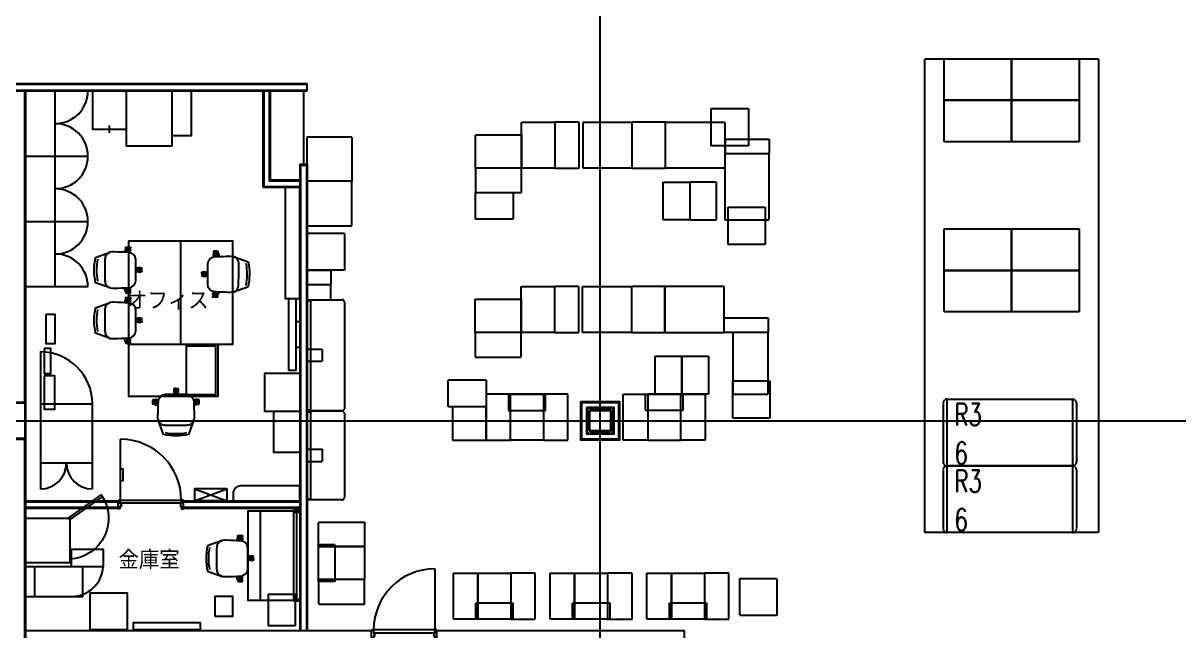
# Model space of a CAD drawing. Header units: millimetres. Extents: x 0 to 181737, y 0 to 59400.
# Drawn here: x 122034 to 137617, y 25989 to 34191 of the extents above; entities that cross this region are included whole.
import ezdxf
from ezdxf.enums import TextEntityAlignment as Align

# ---------------------------------------------------------------- set-up
doc = ezdxf.new("R2010")
doc.units = ezdxf.units.MM
doc.header["$LTSCALE"] = 0.2
doc.linetypes.add('CENTER', pattern=[50.8, 31.75, -6.35, 6.35, -6.35])
doc.linetypes.add('HIDDEN', pattern=[9.525, 6.35, -3.175])
doc.layers.get('Defpoints').update_dxf_attribs({"color": 5})
for name, color, linetype in [('A_什器', 9, 'HIDDEN'), ('A_室名', 8, 'Continuous'), ('A_建築', 8, 'Continuous')]:
    doc.layers.add(name, color=color, linetype=linetype)
doc.layers.add('A_通芯', color=8, linetype='CENTER', plot=False)
doc.styles.get("Standard").update_dxf_attribs({"font": 'simplex.shx', "width": 0.8, "bigfont": 'extfont2.shx'})

msp = doc.modelspace()

# ---------------------------------------------------------------- linework, layer by layer
at = {"layer": 'A_什器'}
for p, q in [((125864.77, 30441.29), (125864.77, 28973.29)), ((125914.77, 28957.29), (125914.77, 30457.29)), ((125914.77, 30457.29), (126334.77, 30457.29)), ((126364.77, 30427.29), (126364.77, 28987.29)), ((134437.32, 29061.86), (134437.32, 28271.86)), ((136237.32, 29061.86), (136237.32, 28271.86)), ((125864.77, 28941.29), (125864.77, 27773.29)), ((126334.77, 28957.29), (125914.77, 28957.29)), ((125914.77, 27757.29), (125914.77, 28957.29)), ((125914.77, 28957.29), (126334.77, 28957.29)), ((126364.77, 28927.29), (126364.77, 27787.29)), ((134437.32, 28161.86), (134437.32, 27371.86)), ((136237.32, 28161.86), (136237.32, 27371.86)), ((126334.77, 27757.29), (125914.77, 27757.29))]:
    msp.add_line(p, q, dxfattribs=at)
for points in [[(134192.32, 33709.75), (136532.32, 33709.75), (136532.32, 27316.86), (134192.32, 27316.86)], [(134450.32, 33709.75), (135362.32, 33709.75), (135362.32, 33149.75), (134450.32, 33149.75)], [(135362.32, 33709.75), (136274.32, 33709.75), (136274.32, 33149.75), (135362.32, 33149.75)], [(134450.32, 33149.75), (135362.32, 33149.75), (135362.32, 32589.75), (134450.32, 32589.75)], [(135362.32, 33149.75), (136274.32, 33149.75), (136274.32, 32589.75), (135362.32, 32589.75)], [(131312.54, 33036.66), (131812.54, 33036.66), (131812.54, 32536.66), (131312.54, 32536.66)], [(128752.8, 32855), (129202.8, 32855), (129202.8, 32235), (128752.8, 32235)], [(129202.8, 32235), (129532.8, 32235), (129532.8, 32855), (129202.8, 32855)], [(129582.8, 32855), (130242.8, 32855), (130242.8, 32235), (129582.8, 32235)], [(130242.8, 32235), (130692.8, 32235), (130692.8, 32855), (130242.8, 32855)], [(130692.8, 32855), (131492.8, 32855), (131492.8, 32235), (130692.8, 32235)], [(125864.78, 32657.29), (126464.77, 32657.29), (126464.77, 32057.29), (125864.78, 32057.29)], [(128132.8, 32685), (128752.8, 32685), (128752.8, 32235), (128132.8, 32235)], [(131502.8, 32625), (132092.8, 32625), (132092.8, 32425), (131502.8, 32425)], [(132092.8, 32425), (131492.8, 32425), (131492.8, 31535), (132092.8, 31535)], [(128752.8, 32235), (128132.8, 32235), (128132.8, 31905), (128752.8, 31905)], [(126464.77, 32057.29), (125864.77, 32057.29), (125864.77, 31457.29), (126464.77, 31457.29)], [(130663.94, 32045), (131023.94, 32045), (131023.94, 31535), (130663.94, 31535)], [(131023.94, 31535), (131383.94, 31535), (131383.94, 32045), (131023.94, 32045)], [(128132.8, 31905), (128642.8, 31905), (128642.8, 31545), (128132.8, 31545)], [(131540.3, 31705), (132040.3, 31705), (132040.3, 31205), (131540.3, 31205)], [(125864.77, 31357.29), (126364.77, 31357.29), (126364.77, 30857.29), (125864.77, 30857.29)], [(134450.32, 31413.31), (135362.32, 31413.31), (135362.32, 30853.31), (134450.32, 30853.31)], [(135362.32, 31413.31), (136274.32, 31413.31), (136274.32, 30853.31), (135362.32, 30853.31)], [(125864.77, 30857.29), (126184.77, 30857.29), (126184.77, 30657.29), (125864.77, 30657.29)], [(134450.32, 30853.31), (135362.32, 30853.31), (135362.32, 30293.31), (134450.32, 30293.31)], [(135362.32, 30853.31), (136274.32, 30853.31), (136274.32, 30293.31), (135362.32, 30293.31)], [(126184.77, 30657.29), (125864.77, 30657.29), (125864.77, 30457.29), (126184.77, 30457.29)], [(128747.8, 30635), (129197.8, 30635), (129197.8, 30015), (128747.8, 30015)], [(129197.8, 30015), (129527.8, 30015), (129527.8, 30635), (129197.8, 30635)], [(129577.8, 30635), (130237.8, 30635), (130237.8, 30015), (129577.8, 30015)], [(130687.8, 30635), (130237.8, 30635), (130237.8, 30015), (130687.8, 30015)], [(130687.8, 30015), (131487.8, 30015), (131487.8, 30635), (130687.8, 30635)], [(125864.77, 30441.29), (125864.77, 30457.29), (125914.77, 30457.29), (125914.77, 30441.29)], [(128127.8, 30465), (128747.8, 30465), (128747.8, 30015), (128127.8, 30015)], [(131487.8, 30215), (132077.8, 30215), (132077.8, 30015), (131487.8, 30015)], [(128747.8, 30015), (128127.8, 30015), (128127.8, 29685), (128747.8, 29685)], [(131602.8, 29182), (132077.8, 29182), (132077.8, 30015), (131602.8, 30015)], [(125864.77, 29622.29), (125864.77, 29792.29), (126064.77, 29792.29), (126064.77, 29622.29)], [(130556.7, 29695), (130916.7, 29695), (130916.7, 29185), (130556.7, 29185)], [(130916.7, 29695), (131276.7, 29695), (131276.7, 29185), (130916.7, 29185)], [(127764.79, 29375), (128274.79, 29375), (128274.79, 29015), (127764.79, 29015)], [(131602.8, 29362), (132102.8, 29362), (132102.8, 28862), (131602.8, 28862)], [(128274.79, 28565), (128604.79, 28565), (128604.79, 29185), (128274.79, 29185)], [(129077.29, 29185), (128577.29, 29185), (128577.29, 28965), (129077.29, 28965)], [(128604.79, 29185), (129049.79, 29185), (129049.79, 28565), (128604.79, 28565)], [(129049.79, 28565), (129379.79, 28565), (129379.79, 29185), (129049.79, 29185)], [(130124.77, 29185), (130454.77, 29185), (130454.77, 28565), (130124.77, 28565)], [(130927.27, 28965), (130427.27, 28965), (130427.27, 29185), (130927.27, 29185)], [(130454.77, 28565), (130899.77, 28565), (130899.77, 29185), (130454.77, 29185)], [(130899.77, 29185), (131229.77, 29185), (131229.77, 28565), (130899.77, 28565)], [(128274.79, 29015), (127824.79, 29015), (127824.79, 28565), (128274.79, 28565)], [(134492.32, 29116.86), (136182.32, 29116.86), (136182.32, 28216.86), (134492.32, 28216.86)], [(125864.77, 28957.29), (125864.77, 28973.29), (125914.77, 28973.29), (125914.77, 28957.29)], [(125864.77, 28941.29), (125864.77, 28957.29), (125914.77, 28957.29), (125914.77, 28941.29)], [(125864.77, 28272.29), (125864.77, 28442.29), (126064.77, 28442.29), (126064.77, 28272.29)], [(134492.32, 28216.86), (136182.32, 28216.86), (136182.32, 27316.86), (134492.32, 27316.86)], [(125864.77, 27757.29), (125864.77, 27773.29), (125914.77, 27773.29), (125914.77, 27757.29)], [(126014.77, 27456.86), (126634.77, 27456.86), (126634.77, 27126.86), (126014.77, 27126.86)], [(126014.77, 27154.36), (126234.77, 27154.36), (126234.77, 26654.36), (126014.77, 26654.36)], [(126014.77, 27126.86), (126634.77, 27126.86), (126634.77, 26681.86), (126014.77, 26681.86)], [(126014.77, 26351.86), (126634.77, 26351.86), (126634.77, 26681.86), (126014.77, 26681.86)], [(127834.77, 26146.86), (127834.77, 26766.86), (128164.77, 26766.86), (128164.77, 26146.86)], [(128164.77, 26146.86), (128164.77, 26766.86), (128609.77, 26766.86), (128609.77, 26146.86)], [(128939.77, 26146.86), (128939.77, 26766.86), (128609.77, 26766.86), (128609.77, 26146.86)], [(129139.77, 26146.86), (129139.77, 26766.86), (129469.77, 26766.86), (129469.77, 26146.86)], [(129469.77, 26146.86), (129469.77, 26766.86), (129914.77, 26766.86), (129914.77, 26146.86)], [(130244.77, 26146.86), (130244.77, 26766.86), (129914.77, 26766.86), (129914.77, 26146.86)], [(130444.77, 26146.86), (130444.77, 26766.86), (130774.77, 26766.86), (130774.77, 26146.86)], [(130774.77, 26146.86), (130774.77, 26766.86), (131219.77, 26766.86), (131219.77, 26146.86)], [(131549.77, 26146.86), (131549.77, 26766.86), (131219.77, 26766.86), (131219.77, 26146.86)], [(131697.07, 26697.89), (132197.07, 26697.89), (132197.07, 26197.89), (131697.07, 26197.89)], [(128137.27, 26146.86), (128137.27, 26366.86), (128637.27, 26366.86), (128637.27, 26146.86)], [(129442.27, 26146.86), (129442.27, 26366.86), (129942.27, 26366.86), (129942.27, 26146.86)], [(130747.27, 26146.86), (130747.27, 26366.86), (131247.27, 26366.86), (131247.27, 26146.86)]]:
    msp.add_lwpolyline(points, close=True, dxfattribs=at)
at = {"layer": 'A_什器', "linetype": 'Continuous'}
for points in [[(122467.3, 32835, 0.41421356), (122907.3, 33275), (122067.3, 33275), (122067.3, 30635), (122907.3, 30635, 0.41421356), (122467.3, 31075, 0.99999968), (122467.3, 31955)], [(122467.3, 31955, 0.99999968), (122467.3, 32835)], [(123419.67, 31151.95), (123419.67, 31166.14, -0.13215453), (123482.29, 31166.14), (123482.29, 31151.53), (123437.85, 31151.53)], [(123208.96, 30616.53), (123011.05, 30687.94, -0.10893335), (123011.05, 31028.12), (123208.96, 31099.53)], [(123455.07, 30619.42, 0.4028338), (123552.99, 30717.56), (123555.57, 30858.03), (123552.99, 30998.5, 0.4028338), (123455.07, 31096.64, -0.00624906), (123262.1, 31103.03), (123244.92, 31103.03), (123208.96, 31099.53, 0.21758813), (123145.05, 31043.93, 0.06130871), (123136.72, 30990.7), (123134.73, 30858.03), (123136.72, 30733.44, 0.05338222), (123145.05, 30672.13, 0.21758813), (123208.96, 30616.53), (123244.92, 30613.03), (123262.1, 30613.03, -0.00624906), (123455.07, 30619.42)], [(123426.22, 31097.29), (123440.18, 31136.7, 0.81288923), (123420.17, 31149.25), (123396.87, 31098.06)], [(123438.89, 31132.41), (123482.29, 31132.41), (123482.29, 31116, -0.0459025), (123436.59, 31112.89)], [(124619.86, 30563.92, -0.4028338), (124523.03, 30663.14), (124522.01, 30803.63), (124526.15, 30944.06, -0.4028338), (124625.16, 31041.11, 0.00624906), (124818.18, 31045.36), (124835.36, 31045.17), (124871.28, 31041.28), (125068.39, 30967.67, -0.10893335), (125064.61, 30627.51), (124865.92, 30558.3), (124829.92, 30555.2), (124812.75, 30555.39, 0.00624906), (124619.86, 30563.92)], [(124641.73, 31076.7), (124598.33, 31077.18), (124598.15, 31060.77, 0.0459025), (124643.82, 31057.16)], [(124661.17, 31096.03), (124661.32, 31110.22, 0.13215453), (124598.71, 31110.91), (124598.54, 31096.3), (124608.3, 31096.19)], [(124654, 31041.44), (124640.49, 31081.01, -0.81288923), (124660.64, 31093.33), (124683.37, 31041.88)], [(124865.92, 30558.3, 0.21758813), (124930.44, 30613.19, 0.05338222), (124939.46, 30674.41), (124942.83, 30798.96), (124942.31, 30931.65, 0.06130871), (124934.57, 30984.96, 0.21758813), (124871.28, 31041.28)], [(123036.98, 31005.58, 0.09801161), (123036.98, 30710.48)], [(123555.34, 30845.67), (123585.36, 30845.1, 0.28749595), (123592.14, 30858.03, 0.28749595), (123585.36, 30870.96), (123555.34, 30870.39)], [(123592.13, 30866.51), (123632.74, 30866.51), (123632.74, 30883.06, 0.18632533), (123570.57, 30883.06), (123570.57, 30870.96)], [(125038.93, 30650.33, 0.09801161), (125042.2, 30945.42)], [(123592.13, 30849.56), (123632.74, 30849.56), (123632.74, 30833, -0.18632533), (123570.57, 30833), (123570.57, 30845.1)], [(124451.85, 30795.94), (124444.76, 30796.01), (124444.57, 30779.46, 0.18632533), (124506.74, 30778.77), (124506.87, 30790.87)], [(124452.04, 30812.88), (124444.95, 30812.96), (124445.13, 30829.52, -0.18632533), (124507.29, 30828.83), (124507.16, 30816.73)], [(124522.11, 30791.27), (124492.08, 30791.03, -0.28749595), (124485.44, 30804.04, -0.28749595), (124492.37, 30816.89), (124522.38, 30815.98)], [(123426.22, 30618.77), (123440.18, 30579.36, -0.81288923), (123420.17, 30566.81), (123396.87, 30618)], [(123419.67, 30564.11), (123419.67, 30549.92, 0.13215453), (123482.29, 30549.92), (123482.29, 30564.53), (123437.85, 30564.53)], [(123438.89, 30583.65), (123482.29, 30583.65), (123482.29, 30600.07, 0.0459025), (123436.59, 30603.17)], [(124635.64, 30527.97), (124592.24, 30528.45), (124592.43, 30544.87, -0.0459025), (124638.16, 30547.47)], [(124648.7, 30562.96), (124634.3, 30523.7, 0.81288923), (124654.18, 30510.92), (124678.04, 30561.86)], [(123208.96, 29937.07), (123011.05, 30008.48, -0.10893335), (123011.05, 30348.66), (123208.96, 30420.08)], [(123455.07, 29939.96, 0.4028338), (123552.99, 30038.1), (123555.57, 30178.57), (123552.99, 30319.04, 0.4028338), (123455.07, 30417.18, -0.00624906), (123262.1, 30423.57), (123244.92, 30423.57), (123208.96, 30420.08, 0.21758813), (123145.05, 30364.47, 0.06130871), (123136.72, 30311.24), (123134.73, 30178.57), (123136.72, 30053.98, 0.05338222), (123145.05, 29992.68, 0.21758813), (123208.96, 29937.07), (123244.92, 29933.57), (123262.1, 29933.57, -0.00624906), (123455.07, 29939.96)], [(123426.22, 30417.83), (123440.18, 30457.24, 0.81288923), (123420.17, 30469.8), (123396.87, 30418.6)], [(123419.67, 30472.49), (123419.67, 30486.69, -0.13215453), (123482.29, 30486.69), (123482.29, 30472.07), (123437.85, 30472.07)], [(123438.89, 30452.95), (123482.29, 30452.95), (123482.29, 30436.54, -0.0459025), (123436.59, 30433.43)], [(124654.64, 30508.22), (124654.49, 30494.03, -0.13215453), (124591.87, 30494.72), (124592.03, 30509.34), (124636.47, 30508.84)], [(123036.98, 30326.13, 0.09801161), (123036.98, 30031.02)], [(123555.34, 30166.22), (123585.36, 30165.64, 0.28749595), (123592.14, 30178.57, 0.28749595), (123585.36, 30191.5), (123555.34, 30190.93)], [(123592.13, 30187.05), (123632.74, 30187.05), (123632.74, 30203.61, 0.18632533), (123570.57, 30203.61), (123570.57, 30191.5)], [(123592.13, 30170.1), (123632.74, 30170.1), (123632.74, 30153.54, -0.18632533), (123570.57, 30153.54), (123570.57, 30165.64)], [(123426.22, 29939.32), (123440.18, 29899.9, -0.81288923), (123420.17, 29887.35), (123396.87, 29938.54)], [(123438.89, 29904.19), (123482.29, 29904.19), (123482.29, 29920.61, 0.0459025), (123436.59, 29923.71)], [(123419.67, 29884.65), (123419.67, 29870.46, 0.13215453), (123482.29, 29870.46), (123482.29, 29885.07), (123437.85, 29885.07)], [(123856.8, 29083.82, -0.4028338), (123954.94, 29181.74), (124095.4, 29184.32), (124235.87, 29181.74, -0.4028338), (124334.01, 29083.82, 0.00624906), (124340.4, 28890.85), (124340.4, 28873.67), (124336.91, 28837.71), (124265.49, 28639.8, -0.10893335), (123925.32, 28639.8), (123853.9, 28837.71), (123850.4, 28873.67), (123850.4, 28890.85, 0.00624906), (123856.8, 29083.82)], [(124086.93, 29220.87), (124086.93, 29261.48), (124070.37, 29261.48, 0.18632533), (124070.37, 29199.32), (124082.47, 29199.32)], [(124107.76, 29184.09), (124108.33, 29214.11, 0.28749595), (124095.4, 29220.89, 0.28749595), (124082.47, 29214.11), (124083.05, 29184.09)], [(124103.88, 29220.87), (124103.88, 29261.48), (124120.44, 29261.48, -0.18632533), (124120.44, 29199.32), (124108.33, 29199.32)], [(123801.48, 29048.42), (123787.29, 29048.42, -0.13215453), (123787.29, 29111.04), (123801.9, 29111.04), (123801.9, 29066.59)], [(123856.15, 29054.97), (123816.73, 29068.93, 0.81288923), (123804.18, 29048.91), (123855.38, 29025.61)], [(123840.55, 29065.33, 0.0459025), (123837.44, 29111.04), (123821.02, 29111.04), (123821.02, 29067.64)], [(124334.66, 29054.97), (124374.08, 29068.93, -0.81288923), (124386.63, 29048.91), (124335.43, 29025.61)], [(124369.79, 29067.64), (124369.79, 29111.04), (124353.37, 29111.04, 0.0459025), (124350.26, 29065.33)], [(124389.33, 29048.42), (124403.52, 29048.42, 0.13215453), (124403.52, 29111.04), (124388.9, 29111.04), (124388.9, 29066.59)], [(123853.9, 28837.71, 0.21758813), (123909.51, 28773.8, 0.06130871), (123962.73, 28765.46), (124095.4, 28763.48), (124219.99, 28765.46, 0.05338222), (124281.3, 28773.8, 0.21758813), (124336.91, 28837.71)], [(123947.85, 28665.73, 0.09801161), (124242.96, 28665.73)], [(124864.8, 27745), (125764.8, 27745), (125764.8, 27945), (124964.8, 27945, 0.41421356), (124864.8, 27845), (124864.8, 27745)], [(123102.92, 27800.86), (122665.36, 27494.49), (122649.57, 27517.05), (123087.12, 27823.42, -0.58695499), (122668.3, 26957.85)], [(124928.89, 27260.83), (124928.89, 27275.02, -0.13215453), (124991.52, 27275.02), (124991.52, 27260.41), (124947.07, 27260.41)], [(124964.29, 27205.52, -0.00624906), (124771.33, 27211.91), (124754.15, 27211.91), (124718.19, 27208.41), (124520.28, 27137, 0.10893335), (124520.28, 26796.82), (124718.19, 26725.41), (124754.15, 26721.91), (124771.33, 26721.91, -0.00624906), (124964.29, 26728.3, 0.4028338), (125062.21, 26826.44), (125064.8, 26966.91), (125062.21, 27107.38, 0.4028338), (124964.29, 27205.52)], [(124718.19, 26725.41, -0.21758813), (124654.28, 26781.01, -0.06130871), (124645.94, 26834.24), (124643.95, 26966.91), (124645.94, 27091.5, -0.05338222), (124654.28, 27152.8, -0.21758813), (124718.19, 27208.41)], [(124935.45, 27206.17), (124949.41, 27245.58, 0.81288923), (124929.39, 27258.13), (124906.09, 27206.94)], [(124948.12, 27241.29), (124991.52, 27241.29), (124991.52, 27224.87, -0.0459025), (124945.81, 27221.77)], [(124546.21, 27114.46, 0.09801161), (124546.21, 26819.36)], [(125064.56, 26979.27), (125094.59, 26979.84, -0.28749595), (125101.37, 26966.91, -0.28749595), (125094.59, 26953.98), (125064.56, 26954.55)], [(125101.35, 26975.38), (125141.96, 26975.38), (125141.96, 26991.94, 0.18632533), (125079.79, 26991.94), (125079.79, 26979.84)], [(122687.3, 26454.39, 0.39505165), (123113.3, 26854.39)], [(125101.35, 26958.43), (125141.96, 26958.43), (125141.96, 26941.87, -0.18632533), (125079.79, 26941.87), (125079.79, 26953.98)], [(124935.45, 26727.65), (124949.41, 26688.24, -0.81288923), (124929.39, 26675.69), (124906.09, 26726.88)], [(124928.89, 26672.99), (124928.89, 26658.8, 0.13215453), (124991.52, 26658.8), (124991.52, 26673.41), (124947.07, 26673.41)], [(124948.12, 26692.53), (124991.52, 26692.53), (124991.52, 26708.94, 0.0459025), (124945.81, 26712.05)]]:
    msp.add_lwpolyline(points, format="xyb", dxfattribs=at)
for points in [[(122467.3, 30635), (122467.3, 33275)], [(124042.3, 32675), (124302.3, 32675), (124302.3, 33275), (122967.3, 33275), (122967.3, 32760), (123422.3, 32760)], [(123422.3, 33275), (123422.3, 32533), (124042.3, 32533), (124042.3, 33275)], [(123194.8, 32810), (123194.8, 32710)], [(122067.3, 32395), (122907.3, 32395)], [(122067.3, 31515), (122907.3, 31515)], [(124656.85, 29854.39), (124656.85, 29154.39), (123456.85, 29154.39), (123456.85, 31254.39), (124856.85, 31254.39), (124856.85, 29854.39), (123456.85, 29854.39)], [(124156.85, 31254.39), (124156.85, 29854.39)], [(123472.53, 31132.41), (123472.53, 31151.53)], [(124608.09, 31077.08), (124608.3, 31096.19), (124642.99, 31095.81)], [(123625.65, 30849.56), (123625.65, 30866.51)], [(124485.37, 30795.56), (124451.85, 30795.94), (124452.04, 30812.88), (124485.55, 30812.51)], [(123472.53, 30583.65), (123472.53, 30564.53)], [(123472.53, 30452.95), (123472.53, 30472.07)], [(124602, 30528.35), (124601.79, 30509.23)], [(123625.65, 30170.1), (123625.65, 30187.05)], [(125708.8, 30164.5), (125764.8, 30164.5), (125764.8, 29814.5), (125708.8, 29814.5)], [(123472.53, 29904.19), (123472.53, 29885.07)], [(125764.79, 28948.57), (125294.79, 28948.57), (125294.79, 29468.57), (125764.79, 29468.57), (125764.79, 28394.57), (125414.79, 28394.57), (125414.79, 28948.57)], [(124086.93, 29254.39), (124103.88, 29254.39)], [(122267.3, 29054.39), (122967.3, 29054.39)], [(123821.02, 29101.28), (123801.9, 29101.28)], [(124369.79, 29101.28), (124388.9, 29101.28)], [(122967.3, 28254.39), (122267.3, 28254.39)], [(124782.4, 27905), (124342.4, 27905), (124782.4, 27745), (124342.4, 27745), (124782.4, 27905), (124782.4, 27745)], [(124342.4, 27905), (124342.4, 27745)], [(125764.8, 27604.39), (125064.8, 27604.39), (125064.8, 26404.39), (125764.8, 26404.39)], [(125234.8, 26404.39), (125234.8, 27604.39)], [(125684.8, 27590.39), (125764.8, 27590.39)], [(125724.8, 26418.39), (125724.8, 27590.39)], [(124981.76, 27241.29), (124981.76, 27260.41)], [(122687.3, 26854.39), (122687.3, 27094.39), (123113.3, 27094.39), (123113.3, 26854.39), (122067.3, 26854.39), (122067.3, 26454.39), (122837.3, 26454.39), (122837.3, 26854.39)], [(125134.87, 26958.43), (125134.87, 26975.38)], [(122187.3, 26854.39), (122187.3, 26454.39)], [(124981.76, 26692.53), (124981.76, 26673.41)], [(125684.8, 26418.39), (125764.8, 26418.39)]]:
    msp.add_lwpolyline(points, dxfattribs=at)
for points in [[(125764.8, 31975), (125564.8, 31975), (125564.8, 30475), (125764.8, 30475)], [(125708.8, 30475), (125708.8, 29504), (125618.3, 29504), (125618.3, 30475)], [(122342.93, 30263.53), (122462.93, 30263.53), (122462.93, 29863.53), (122342.93, 29863.53)], [(122318.13, 29801.63), (122318.13, 29461.63), (122408.13, 29461.63), (122408.13, 29801.63)], [(124231.85, 29179.39), (124631.85, 29179.39), (124631.85, 29829.39), (124231.85, 29829.39)], [(122318.13, 29431.63), (122318.13, 28981.63), (122462.13, 28981.63), (122462.13, 29431.63)], [(125764.8, 27618.39), (125764.8, 26390.39), (125684.8, 26390.39), (125684.8, 27618.39)], [(122668.3, 26914.39), (122668.3, 27504.39), (122067.3, 27504.39), (122067.3, 26914.39)], [(122936.32, 26504.39), (123436.32, 26504.39), (123436.32, 26004.39), (122936.32, 26004.39)], [(124625.27, 26185.01), (124625.27, 26460.01), (124855.27, 26460.01), (124855.27, 26185.01)], [(125701.41, 26057.33), (125341.41, 26057.33), (125341.41, 26487.33), (125701.41, 26487.33)], [(123521.57, 26004.39), (123521.57, 26104.66), (124421.57, 26104.66), (124421.57, 26004.39)]]:
    msp.add_lwpolyline(points, close=True, dxfattribs=at)
msp.add_lwpolyline([(122967.3, 27904.39), (122967.3, 29054.39, 0.41421356), (122267.3, 29754.39), (122267.3, 27904.39, 0.41421356), (122617.3, 28254.39, 0.41421356)], format="xyb", close=True, dxfattribs=at)
at = {"layer": 'A_什器'}
for centre, radius, start, end in [((126334.77, 30427.29), 30, 0, 90), ((126334.77, 28987.29), 30, 270, 0), ((134492.32, 29061.86), 55, 90, 180), ((136182.32, 29061.86), 55, 0, 90), ((126334.77, 28927.29), 30, 0, 90), ((134492.32, 28271.86), 55, 180, 270), ((134492.32, 28161.86), 55, 90, 180), ((136182.32, 28271.86), 55, 270, 0), ((136182.32, 28161.86), 55, 0, 90), ((126334.77, 27787.29), 30, 270, 0), ((134492.32, 27371.86), 55, 180, 270), ((136182.32, 27371.86), 55, 270, 0)]:
    msp.add_arc(centre, radius, start, end, dxfattribs=at)
at = {"layer": 'A_建築'}
for p, q in [((114664.8, 33375), (125864.8, 33375)), ((125864.8, 33275), (125864.8, 33375)), ((114664.8, 33275), (125864.8, 33275)), ((122067.3, 33275), (122067.3, 29077.5)), ((125264.8, 33275), (125264.8, 31975)), ((125364.8, 33275), (125364.8, 32075)), ((125764.8, 32285), (125764.8, 25995)), ((125764.8, 32285), (125864.8, 32285)), ((125864.8, 32285), (125864.8, 25995)), ((125264.8, 31975), (125764.8, 31975)), ((125364.8, 32075), (125764.8, 32075)), ((122067.3, 28572.5), (122067.3, 23495)), ((123342.38, 28576), (123342.38, 27752)), ((122067.3, 27745), (123314.38, 27745)), ((124194.38, 27745), (125764.8, 27745)), ((122067.3, 27645), (123314.38, 27645)), ((124194.38, 27645), (125764.8, 27645)), ((127583.55, 26826), (127583.55, 26002)), ((122067.3, 25995), (126731.55, 25995)), ((127611.55, 25995), (130947.3, 25995)), ((130947.3, 25995), (130947.3, 21837.5))]:
    msp.add_line(p, q, dxfattribs=at)
at = {"layer": 'A_建築', "linetype": 'Continuous'}
msp.add_line((125814.8, 33270.5), (125814.8, 32285), dxfattribs=at)
for points in [[(125864.8, 33362.5), (114677.3, 33362.5), (114677.3, 33287.5), (125864.8, 33287.5)], [(122052.3, 33275), (122052.3, 29077.5)], [(125277.3, 33275), (125277.3, 31987.5), (125764.8, 31987.5)], [(125352.3, 33275), (125352.3, 32062.5), (125764.8, 32062.5)], [(125777.3, 25995), (125777.3, 32272.5), (125852.3, 32272.5), (125852.3, 25995)], [(122052.3, 28572.5), (122052.3, 21725)], [(122067.3, 27732.5), (123314.38, 27732.5)], [(122067.3, 27657.5), (123314.38, 27657.5)], [(124194.38, 27732.5), (125764.8, 27732.5)], [(124194.38, 27657.5), (125764.8, 27657.5)]]:
    msp.add_lwpolyline(points, dxfattribs=at)
at = {"layer": 'A_建築'}
for points in [[(121562.3, 29077.5), (122067.3, 29077.5), (122067.3, 28572.5), (121562.3, 28572.5)], [(121574.8, 29065), (122054.8, 29065), (122054.8, 28585), (121574.8, 28585)], [(129554.8, 29085), (130074.8, 29085), (130074.8, 28565), (129554.8, 28565)], [(129567.3, 29072.5), (130062.3, 29072.5), (130062.3, 28577.5), (129567.3, 28577.5)], [(129632.3, 29007.5), (129997.3, 29007.5), (129997.3, 28642.5), (129632.3, 28642.5)], [(129664.8, 29000), (129964.8, 29000), (129989.8, 28975), (129989.8, 28675), (129964.8, 28650), (129664.8, 28650), (129639.8, 28675), (129639.8, 28975)], [(123342.38, 28020.28), (123382.38, 28020.28), (123382.38, 28170.28), (123342.38, 28170.28)], [(123342.38, 27752), (124166.38, 27752), (124166.38, 27712), (123342.38, 27712)], [(127583.55, 26002), (126759.55, 26002), (126759.55, 25962), (127583.55, 25962)]]:
    msp.add_lwpolyline(points, close=True, dxfattribs=at)
at = {"layer": 'A_建築', "linetype": 'Continuous'}
for points in [[(129947.8, 28675), (129681.8, 28675), (129664.8, 28692), (129664.8, 28958), (129681.8, 28975), (129947.8, 28975), (129964.8, 28958), (129964.8, 28692)], [(129947.8, 28687), (129681.8, 28687), (129676.8, 28692), (129676.8, 28958), (129681.8, 28963), (129947.8, 28963), (129952.8, 28958), (129952.8, 28692)]]:
    msp.add_lwpolyline(points, close=True, dxfattribs=at)
at = {"layer": 'A_建築'}
for points in [[(123314.38, 27755), (123339.38, 27755), (123339.38, 27709), (123354.38, 27709), (123354.38, 27669), (123339.38, 27669), (123339.38, 27635), (123314.38, 27635), (123314.38, 27755)], [(124194.38, 27755), (124169.38, 27755), (124169.38, 27709), (124154.38, 27709), (124154.38, 27669), (124169.38, 27669), (124169.38, 27635), (124194.38, 27635), (124194.38, 27755)], [(126731.55, 26005), (126756.55, 26005), (126756.55, 25959), (126771.55, 25959), (126771.55, 25919), (126756.55, 25919), (126756.55, 25885), (126731.55, 25885), (126731.55, 26005)], [(127611.55, 26005), (127586.55, 26005), (127586.55, 25959), (127571.55, 25959), (127571.55, 25919), (127586.55, 25919), (127586.55, 25885), (127611.55, 25885), (127611.55, 26005)]]:
    msp.add_lwpolyline(points, dxfattribs=at)
for centre, start, end in [((123342.38, 27752), 0, 90), ((127583.55, 26002), 90, 180)]:
    msp.add_arc(centre, 824, start, end, dxfattribs=at)
at = {"layer": 'A_通芯'}
for p, q in [((129814.8, 14565.35), (129814.8, 46450.31)), ((106133.21, 28825), (161739.77, 28825))]:
    msp.add_line(p, q, dxfattribs=at)

# ---------------------------------------------------------------- texts
at = {"layer": 'A_室名'}
for s, p in [('オフィス', (123436.04, 30571.44)), ('金庫室', (123320.25, 27073.1))]:
    msp.add_text(s, height=250, dxfattribs=at).set_placement(p, align=Align.TOP_LEFT)
at = {"layer": 'Defpoints', "width": 0.7}
for s, p in [('R3', (134589.93, 28759.47)), ('6', (134592.05, 28238.8)), ('R3', (134589.93, 27859.47)), ('6', (134592.05, 27338.8))]:
    msp.add_text(s, height=300, dxfattribs=at).set_placement(p)

doc.saveas('drawing.dxf')
